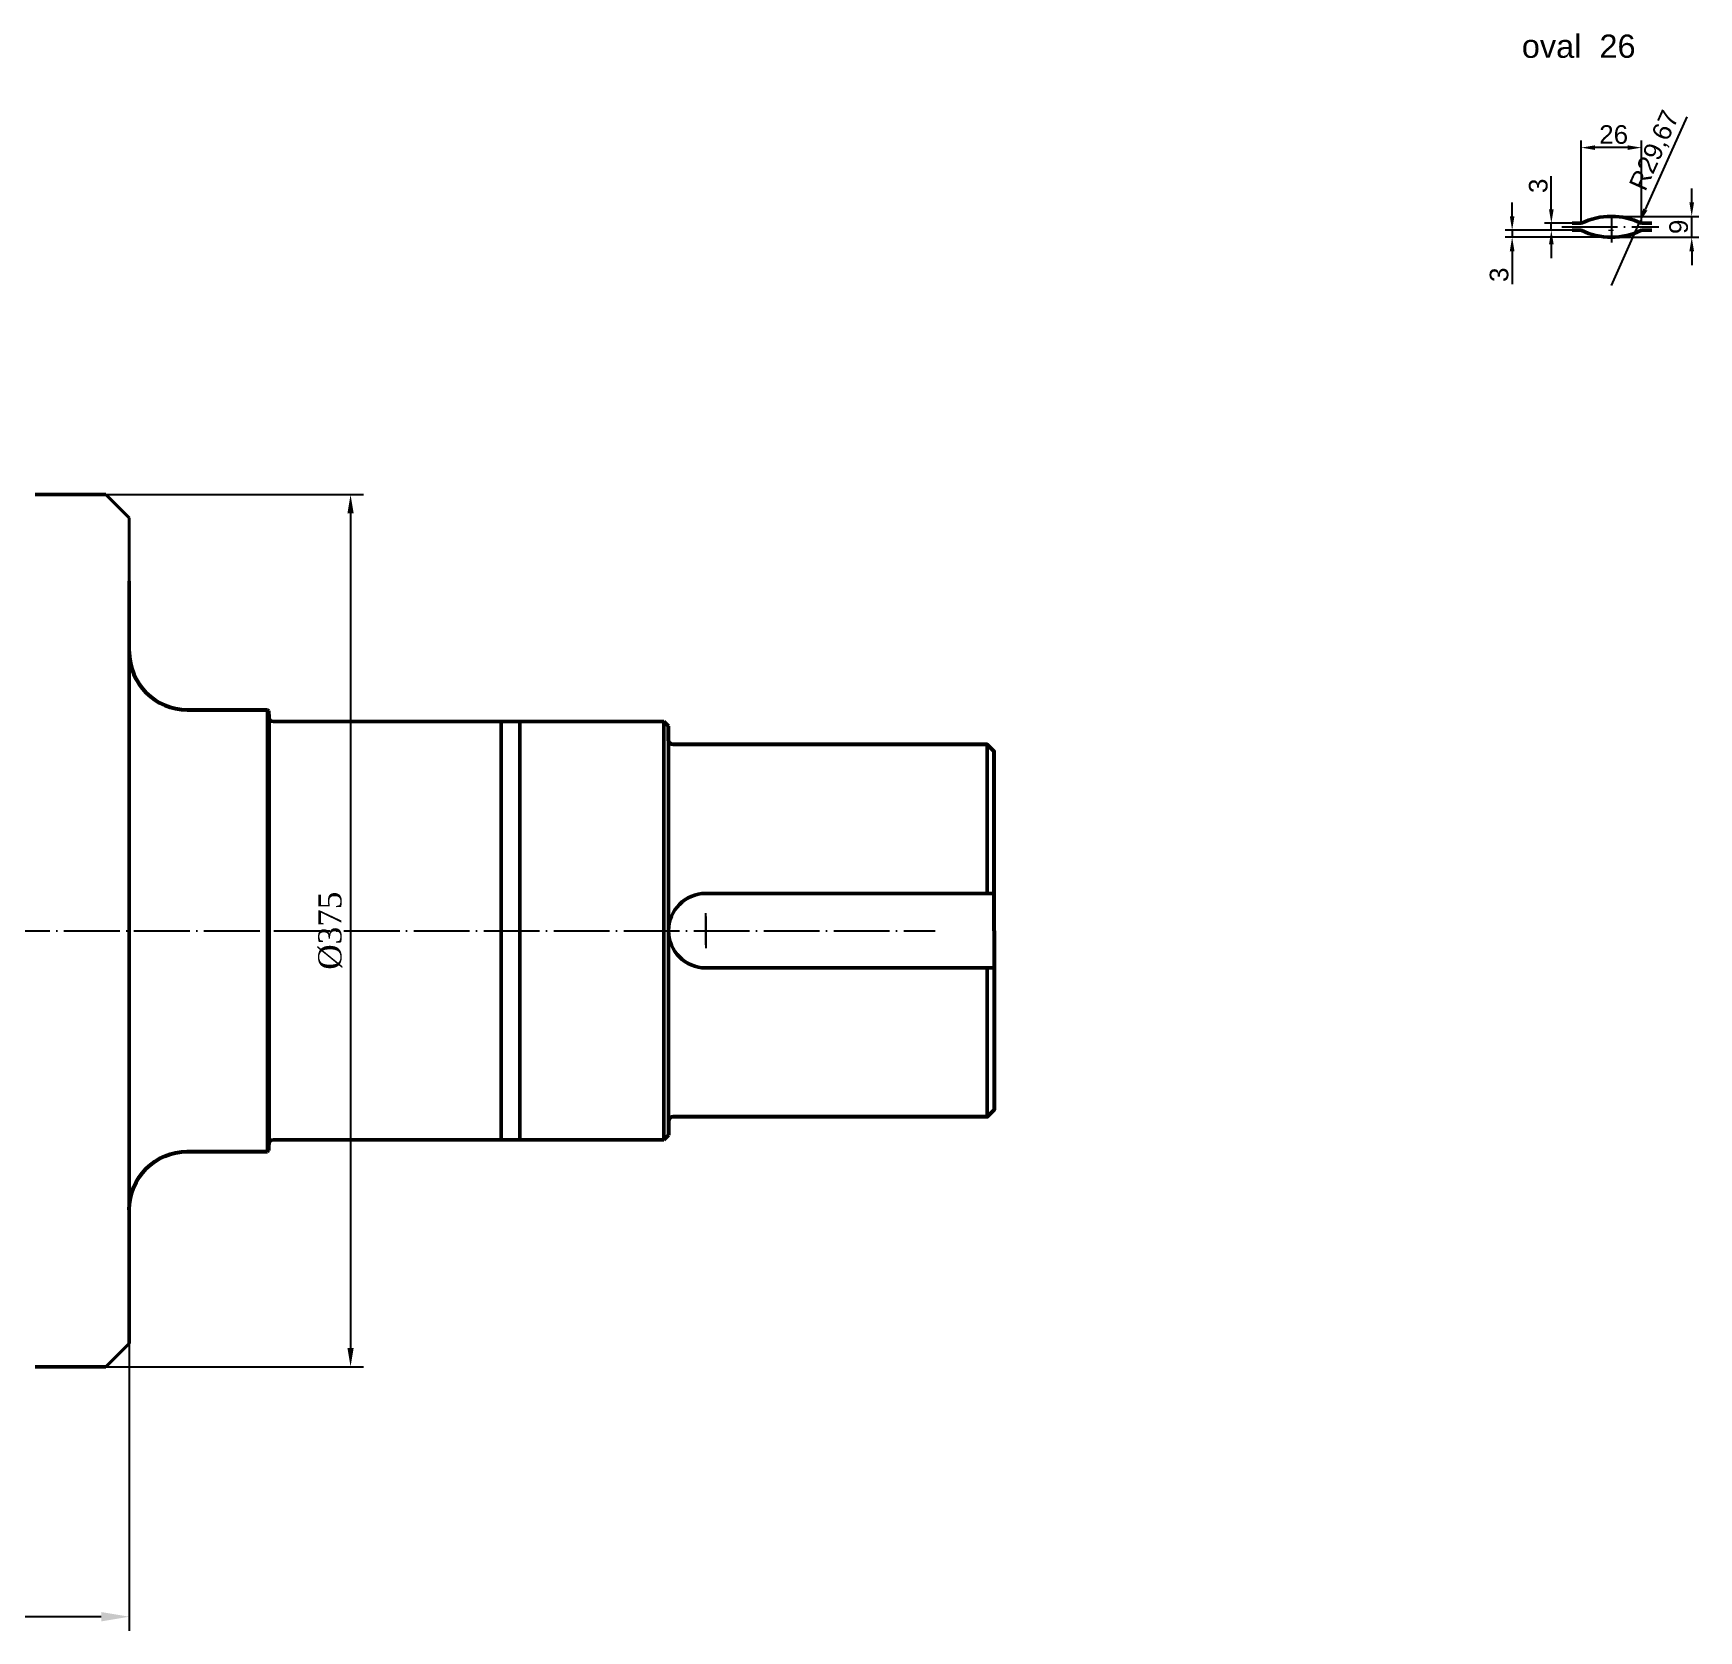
# Model space of a CAD drawing. Header units: millimetres. Extents: x 1526 to 31626, y -4643 to 9189.
# Drawn here: x 6189 to 6906, y -14 to 673 of the extents above; entities that cross this region are included whole.
import ezdxf

# ---------------------------------------------------------------- set-up
doc = ezdxf.new("R2010")
doc.units = ezdxf.units.MM
doc.linetypes.add('ACAD_ISO04W100', pattern=[30, 24, -3, 0, -3])
for name, color, linetype, lineweight in [('êîíòóðíàÿ', 7, 'Continuous', 53), ('контурная', 7, 'Continuous', 50), ('осевые', 1, 'ACAD_ISO04W100', 25), ('размерные', 7, 'Continuous', 25), ('тонкая', 7, 'Continuous', 20), ('тонкий', 7, 'Continuous', 20)]:
    doc.layers.add(name, color=color, linetype=linetype, lineweight=lineweight)
doc.styles.add('s2.5v4', font='times.ttf', dxfattribs={"height": 10})
doc.styles.add('s2v4', font='arial.ttf', dxfattribs={"height": 8})
doc.styles.add('s3v4', font='arial.ttf', dxfattribs={"width": 0.8, "height": 12})
doc.styles.get("Standard").update_dxf_attribs({"font": 'arial.ttf'})
doc.dimstyles.new('s2.5v4', dxfattribs={"dimtxt": 10, "dimasz": 8, "dimexe": 5.5, "dimexo": 0.5, "dimgap": 3.5, "dimtad": 1, "dimdec": 0, "dimtxsty": 's2.5v4', "dimcen": 2.5, "dimclrd": 256, "dimclre": 1, "dimclrt": 256, "dimadec": 0, "dimazin": 0, "dimtfac": 1, "dimtdec": 0, "dimtmove": 0, "dimatfit": 3, "dimfxl": 1, "dimlwd": -1, "dimlwe": -1, "dimarcsym": 0})
doc.dimstyles.new('s2v4', dxfattribs={"dimtxt": 8, "dimasz": 6, "dimexe": 3, "dimexo": 0, "dimgap": 1.5, "dimtad": 1, "dimtxsty": 'Standard', "dimcen": 2.5, "dimadec": 0, "dimazin": 0, "dimtfac": 1, "dimtmove": 0, "dimatfit": 3, "dimfxl": 1, "dimarcsym": 0})
doc.dimstyles.new('s4v4', dxfattribs={"dimtxt": 16, "dimasz": 12, "dimexe": 6, "dimexo": 0, "dimgap": 3, "dimtad": 1, "dimtxsty": 'Standard', "dimcen": 2.5, "dimadec": 0, "dimazin": 0, "dimtfac": 1, "dimtmove": 0, "dimatfit": 3, "dimfxl": 1, "dimarcsym": 0})

# ---------------------------------------------------------------- blocks, each defined once
blk = doc.blocks.new('*D138')
at = {"layer": 'Defpoints', "color": 0, "transparency": 16777216}
for p in [(6855.01, 623.97), (6855.01, 591.42), (6881.01, 591.42)]:
    blk.add_point(p, dxfattribs=at)
at = {"layer": 'тонкий', "color": 0, "lineweight": -2, "transparency": 16777216}
for p, q in [((6855.01, 591.42), (6855.01, 626.97)), ((6875.01, 623.97), (6861.01, 623.97)), ((6881.01, 591.42), (6881.01, 626.97))]:
    blk.add_line(p, q, dxfattribs=at)
at = {"layer": 'тонкий', "color": 0, "transparency": 16777216}
for points in [[(6861.01, 624.97), (6861.01, 622.97), (6855.01, 623.97)], [(6875.01, 624.97), (6875.01, 622.97), (6881.01, 623.97)]]:
    blk.add_solid(points, dxfattribs=at)
at = {"layer": 'тонкий', "color": 0, "transparency": 16777216, "insert": (6869, 629.56), "char_height": 8, "attachment_point": 5}
blk.add_mtext('26', dxfattribs=at)
blk = doc.blocks.new('*D150')
at = {"layer": 'Defpoints', "color": 0, "transparency": 16777216}
for p in [(6825.33, 588.42), (6851.1, 588.42), (6868.01, 585.42)]:
    blk.add_point(p, dxfattribs=at)
at = {"layer": 'тонкий', "color": 0, "lineweight": -2, "transparency": 16777216}
for p, q in [((6825.33, 594.42), (6825.33, 600.42)), ((6851.1, 588.42), (6822.33, 588.42)), ((6825.33, 588.42), (6825.33, 585.42)), ((6868.01, 585.42), (6822.33, 585.42)), ((6825.33, 579.42), (6825.33, 565.19))]:
    blk.add_line(p, q, dxfattribs=at)
at = {"layer": 'тонкий', "color": 0, "transparency": 16777216}
for points in [[(6824.33, 594.42), (6826.33, 594.42), (6825.33, 588.42)], [(6824.33, 579.42), (6826.33, 579.42), (6825.33, 585.42)]]:
    blk.add_solid(points, dxfattribs=at)
at = {"layer": 'тонкий', "color": 0, "transparency": 16777216, "insert": (6819.74, 569.31), "char_height": 8, "attachment_point": 5, "rotation": 90}
blk.add_mtext('3', dxfattribs=at)
blk = doc.blocks.new('*D151')
at = {"layer": 'Defpoints', "color": 0, "transparency": 16777216}
for p in [(6868.01, 594.42), (6902.58, 594.42), (6868.01, 585.42)]:
    blk.add_point(p, dxfattribs=at)
at = {"layer": 'тонкий', "color": 0, "lineweight": -2, "transparency": 16777216}
for p, q in [((6902.58, 600.42), (6902.58, 606.42)), ((6868.01, 594.42), (6905.58, 594.42)), ((6902.58, 585.42), (6902.58, 594.42)), ((6868.01, 585.42), (6905.58, 585.42)), ((6902.58, 579.42), (6902.58, 573.42))]:
    blk.add_line(p, q, dxfattribs=at)
at = {"layer": 'тонкий', "color": 0, "transparency": 16777216}
for points in [[(6901.58, 600.42), (6903.58, 600.42), (6902.58, 594.42)], [(6901.58, 579.42), (6903.58, 579.42), (6902.58, 585.42)]]:
    blk.add_solid(points, dxfattribs=at)
at = {"layer": 'тонкий', "color": 0, "transparency": 16777216, "insert": (6896.99, 589.92), "char_height": 8, "attachment_point": 5, "rotation": 90}
blk.add_mtext('9', dxfattribs=at)
blk = doc.blocks.new('*D152')
at = {"layer": 'Defpoints', "color": 0, "transparency": 16777216}
for p in [(6842.18, 591.42), (6851.1, 591.42), (6851.1, 588.42)]:
    blk.add_point(p, dxfattribs=at)
at = {"layer": 'тонкий', "color": 0, "lineweight": -2, "transparency": 16777216}
for p, q in [((6842.18, 597.42), (6842.18, 611.66)), ((6851.1, 591.42), (6839.18, 591.42)), ((6851.1, 588.42), (6839.18, 588.42)), ((6842.18, 588.42), (6842.18, 591.42)), ((6842.18, 582.42), (6842.18, 576.42))]:
    blk.add_line(p, q, dxfattribs=at)
at = {"layer": 'тонкий', "color": 0, "transparency": 16777216}
for points in [[(6841.18, 597.42), (6843.18, 597.42), (6842.18, 591.42)], [(6841.18, 582.42), (6843.18, 582.42), (6842.18, 588.42)]]:
    blk.add_solid(points, dxfattribs=at)
at = {"layer": 'тонкий', "color": 0, "transparency": 16777216, "insert": (6836.59, 607.54), "char_height": 8, "attachment_point": 5, "rotation": 90}
blk.add_mtext('3', dxfattribs=at)
blk = doc.blocks.new('*D153')
at = {"layer": 'Defpoints', "color": 0, "transparency": 16777216}
for p in [(6880.14, 591.83), (6868.01, 564.75)]:
    blk.add_point(p, dxfattribs=at)
at = {"layer": 'тонкий', "color": 0, "lineweight": -2, "transparency": 16777216}
for p, q in [((6900.44, 637.14), (6882.59, 597.31)), ((6868.01, 564.75), (6880.14, 591.83))]:
    blk.add_line(p, q, dxfattribs=at)
at = {"layer": 'тонкий', "color": 0, "transparency": 16777216}
blk.add_solid([(6881.68, 597.72), (6883.5, 596.9), (6880.14, 591.83)], dxfattribs=at)
at = {"layer": 'тонкий', "color": 0, "transparency": 16777216, "insert": (6886.98, 622.54), "char_height": 8, "attachment_point": 5, "rotation": 65.86678}
blk.add_mtext('R29,67', dxfattribs=at)
blk = doc.blocks.new('*D177')
at = {"layer": 'Defpoints', "color": 0, "transparency": 16777216}
for p in [(6230.45, 109.74), (5630.45, 48.11), (5630.45, -7.77)]:
    blk.add_point(p, dxfattribs=at)
at = {"layer": 'тонкая', "color": 0, "lineweight": -2, "transparency": 16777216}
for p, q in [((6230.45, 109.74), (6230.45, -13.77)), ((5630.45, 48.11), (5630.45, -13.77)), ((6218.45, -7.77), (5642.45, -7.77))]:
    blk.add_line(p, q, dxfattribs=at)
at = {"layer": 'тонкая', "color": 0, "transparency": 16777216}
for points in [[(5642.45, -5.77), (5642.45, -9.77), (5630.45, -7.77)], [(6218.45, -5.77), (6218.45, -9.77), (6230.45, -7.77)]]:
    blk.add_solid(points, dxfattribs=at)
at = {"layer": 'тонкая', "color": 0, "transparency": 16777216, "insert": (5930.45, 1.35), "char_height": 12, "attachment_point": 5, "style": 's3v4'}
blk.add_mtext('600', dxfattribs=at)
blk = doc.blocks.new('*D682')
at = {"layer": 'Defpoints', "color": 0, "transparency": 16777216}
for p in [(6220.45, 474.74), (6214.73, 99.74), (6325.67, 99.74)]:
    blk.add_point(p, dxfattribs=at)
at = {"layer": 'размерные', "color": 1, "transparency": 16777216}
for p, q in [((6220.95, 474.74), (6331.17, 474.74)), ((6215.23, 99.74), (6331.17, 99.74))]:
    blk.add_line(p, q, dxfattribs=at)
at = {"layer": 'размерные', "transparency": 16777216}
blk.add_line((6325.67, 466.74), (6325.67, 107.74), dxfattribs=at)
for points in [[(6324.33, 466.74), (6327, 466.74), (6325.67, 474.74)], [(6324.33, 107.74), (6327, 107.74), (6325.67, 99.74)]]:
    blk.add_solid(points, dxfattribs=at)
at = {"layer": 'размерные', "transparency": 16777216, "insert": (6316.95, 287.24), "char_height": 10, "attachment_point": 5, "rotation": 90, "style": 's2.5v4'}
blk.add_mtext('%%C375', dxfattribs=at)

msp = doc.modelspace()

# ---------------------------------------------------------------- linework, layer by layer
at = {"lineweight": 40}
msp.add_line((6230.4492, 464.7447), (6230.4492, 422.51589), dxfattribs=at)
at = {"layer": 'êîíòóðíàÿ'}
for points in [[(6230.4492, 407.2447, 0.414213562), (6255.4492, 382.2447), (6289.94957, 382.2447)], [(6602.4492, 287.2447), (6602.4492, 364.2447), (6599.4492, 367.2447), (6464.44957, 367.2447, -0.414213562), (6462.44957, 369.2447), (6462.44957, 375.2447)], [(6602.4492, 287.2447), (6602.4492, 210.2447), (6599.4492, 207.2447), (6464.44957, 207.2447, 0.414213562), (6462.44957, 205.2447), (6462.44957, 199.25229)], [(6230.4492, 167.2447, -0.414213562), (6255.4492, 192.2447), (6289.94957, 192.2447)]]:
    msp.add_lwpolyline(points, format="xyb", dxfattribs=at)
msp.add_lwpolyline([(6290.44957, 380.2447), (6290.44957, 195.25229)], dxfattribs=at)
at = {"layer": 'контурная'}
for p, q in [((6855.00549, 591.42443), (6851.09966, 591.42443)), ((6855.00549, 588.42443), (6851.09966, 588.42443)), ((6885.42381, 591.42443), (6881.00703, 591.42443)), ((6885.42381, 588.42443), (6881.00703, 588.42443)), ((6189.94375, 474.7447), (6220.4492, 474.7447)), ((6230.4492, 109.7447), (6230.4492, 437.51589)), ((6288.44957, 382.2447), (6289.94957, 382.2447)), ((6290.44957, 381.7447), (6289.94957, 382.2447)), ((6289.94957, 382.2447), (6289.94957, 192.2447)), ((6290.44957, 380.2447), (6290.44957, 381.7447)), ((6292.44957, 377.2447), (6460.44957, 377.2447)), ((6398.44957, 377.2447), (6390.44957, 377.2447)), ((6390.44957, 377.2447), (6390.44957, 292.2447)), ((6398.44957, 377.2447), (6398.44957, 292.2447)), ((6435.44957, 377.2447), (6402.44957, 377.2447)), ((6462.44957, 375.2447), (6460.44957, 377.2447)), ((6460.44957, 377.2447), (6460.44957, 197.25229)), ((6462.44957, 369.2447), (6462.44957, 287.2447)), ((6575.5914, 367.2447), (6577.5914, 367.2447)), ((6599.4492, 367.2447), (6599.4492, 303.2447)), ((6230.4492, 323.38155), (6230.4492, 323.38155)), ((6478.44957, 303.2447), (6602.4492, 303.2447)), ((6390.44957, 197.25229), (6390.44957, 292.2447)), ((6398.44957, 197.25229), (6398.44957, 292.2447)), ((6462.44957, 205.2447), (6462.44957, 287.2447)), ((6478.44957, 271.2447), (6602.4492, 271.2447)), ((6599.4492, 207.2447), (6599.4492, 271.2447)), ((6290.44957, 195.25229), (6290.44957, 192.7447)), ((6460.44957, 197.25229), (6292.44957, 197.25229)), ((6462.44957, 199.25229), (6460.44957, 197.25229)), ((6288.44957, 192.2447), (6289.94957, 192.2447)), ((6290.44957, 192.7447), (6289.94957, 192.2447)), ((6189.94375, 99.7447), (6220.4492, 99.7447))]:
    msp.add_line(p, q, dxfattribs=at)
for centre, radius, start, end in [((6868.00626, 564.75443), 29.67, 64.01225192, 115.98774808), ((6868.00626, 615.09443), 29.67, 244.01225192, 295.98774808), ((6292.44957, 379.2447), 2, 180, 270), ((6478.44957, 287.2447), 16, 90, 180), ((6478.44957, 287.2447), 16, 180, 270), ((6292.44957, 195.25229), 2, 90, 180)]:
    msp.add_arc(centre, radius, start, end, dxfattribs=at)
at = {"layer": 'осевые'}
for p, q in [((6846.68616, 589.92443), (6888.37404, 589.92443)), ((6868.00626, 594.42443), (6868.00626, 583.21634)), ((6478.44957, 281.1609), (6478.44957, 294.83235)), ((5239.19236, 287.2447), (6577.06963, 287.2447)), ((6478.44957, 293.3285), (6478.44957, 279.65704))]:
    msp.add_line(p, q, dxfattribs=at)
at = {"layer": 'тонкая'}
msp.add_line((6866.72033, 588.42443), (6868.92662, 588.42443), dxfattribs=at)
at = {"layer": 'тонкая', "lineweight": 40}
for p, q in [((6220.4492, 474.7447), (6230.4492, 464.7447)), ((6220.4492, 99.7447), (6230.4492, 109.7447))]:
    msp.add_line(p, q, dxfattribs=at)

# ---------------------------------------------------------------- texts
at = {"layer": 'тонкая', "style": 's2v4'}
msp.add_text('oval  26', height=10, dxfattribs=at).set_placement((6829.49289, 662.59242))

# ---------------------------------------------------------------- dimensions: what is measured, and where the dimension line sits
at = {"layer": 'размерные'}
dim = msp.add_linear_dim(base=(6325.66672, 99.7447), p1=(6220.4492, 474.7447), p2=(6214.73249, 99.7447), angle=90, text='%%C<>', dimstyle='s2.5v4', dxfattribs=at)
dim.commit()
dim.dimension.update_dxf_attribs({"geometry": '*D682', "text_midpoint": (6316.95042, 287.2447)})
at = {"layer": 'тонкая'}
dim = msp.add_linear_dim(base=(5630.4492, -7.77395), p1=(6230.4492, 109.7447), p2=(5630.4492, 48.10517), dimstyle='s4v4', override={"dimdec": 0, "dimtxsty": 's3v4'}, dxfattribs=at)
dim.commit()
dim.dimension.update_dxf_attribs({"geometry": '*D177', "text_midpoint": (5930.4492, 1.35293)})
at = {"layer": 'тонкий'}
dim = msp.add_radius_dim(center=(6868.00626, 564.75443), mpoint=(6880.13713, 591.83119), dimstyle='s2v4', dxfattribs=at)
dim.commit()
dim.dimension.update_dxf_attribs({"geometry": '*D153', "text_midpoint": (6886.98432, 622.54191)})
dim = msp.add_linear_dim(base=(6855.00549, 623.97195), p1=(6881.00703, 591.42443), p2=(6855.00549, 591.42443), dimstyle='s2v4', dxfattribs=at)
dim.commit()
dim.dimension.update_dxf_attribs({"geometry": '*D138', "text_midpoint": (6868.9971, 623.97195), "dimtype": 160})
for base, p1, p2, picture, middle in [((6842.17894, 591.42443), (6851.09966, 588.42443), (6851.09966, 591.42443), '*D152', (6836.59163, 607.5438)), ((6902.57579, 594.42443), (6868.00626, 585.42443), (6868.00626, 594.42443), '*D151', (6896.99121, 589.92443))]:
    dim = msp.add_linear_dim(base=base, p1=p1, p2=p2, angle=90, dimstyle='s2v4', dxfattribs=at)
    dim.commit()
    dim.dimension.update_dxf_attribs({"geometry": picture, "text_midpoint": middle})
dim = msp.add_linear_dim(base=(6825.33137, 588.42443), p1=(6868.00626, 585.42443), p2=(6851.09966, 588.42443), angle=90, dimstyle='s2v4', dxfattribs=at)
dim.commit()
dim.dimension.update_dxf_attribs({"geometry": '*D150', "text_midpoint": (6825.33137, 569.30506), "dimtype": 160})

doc.saveas('drawing.dxf')
